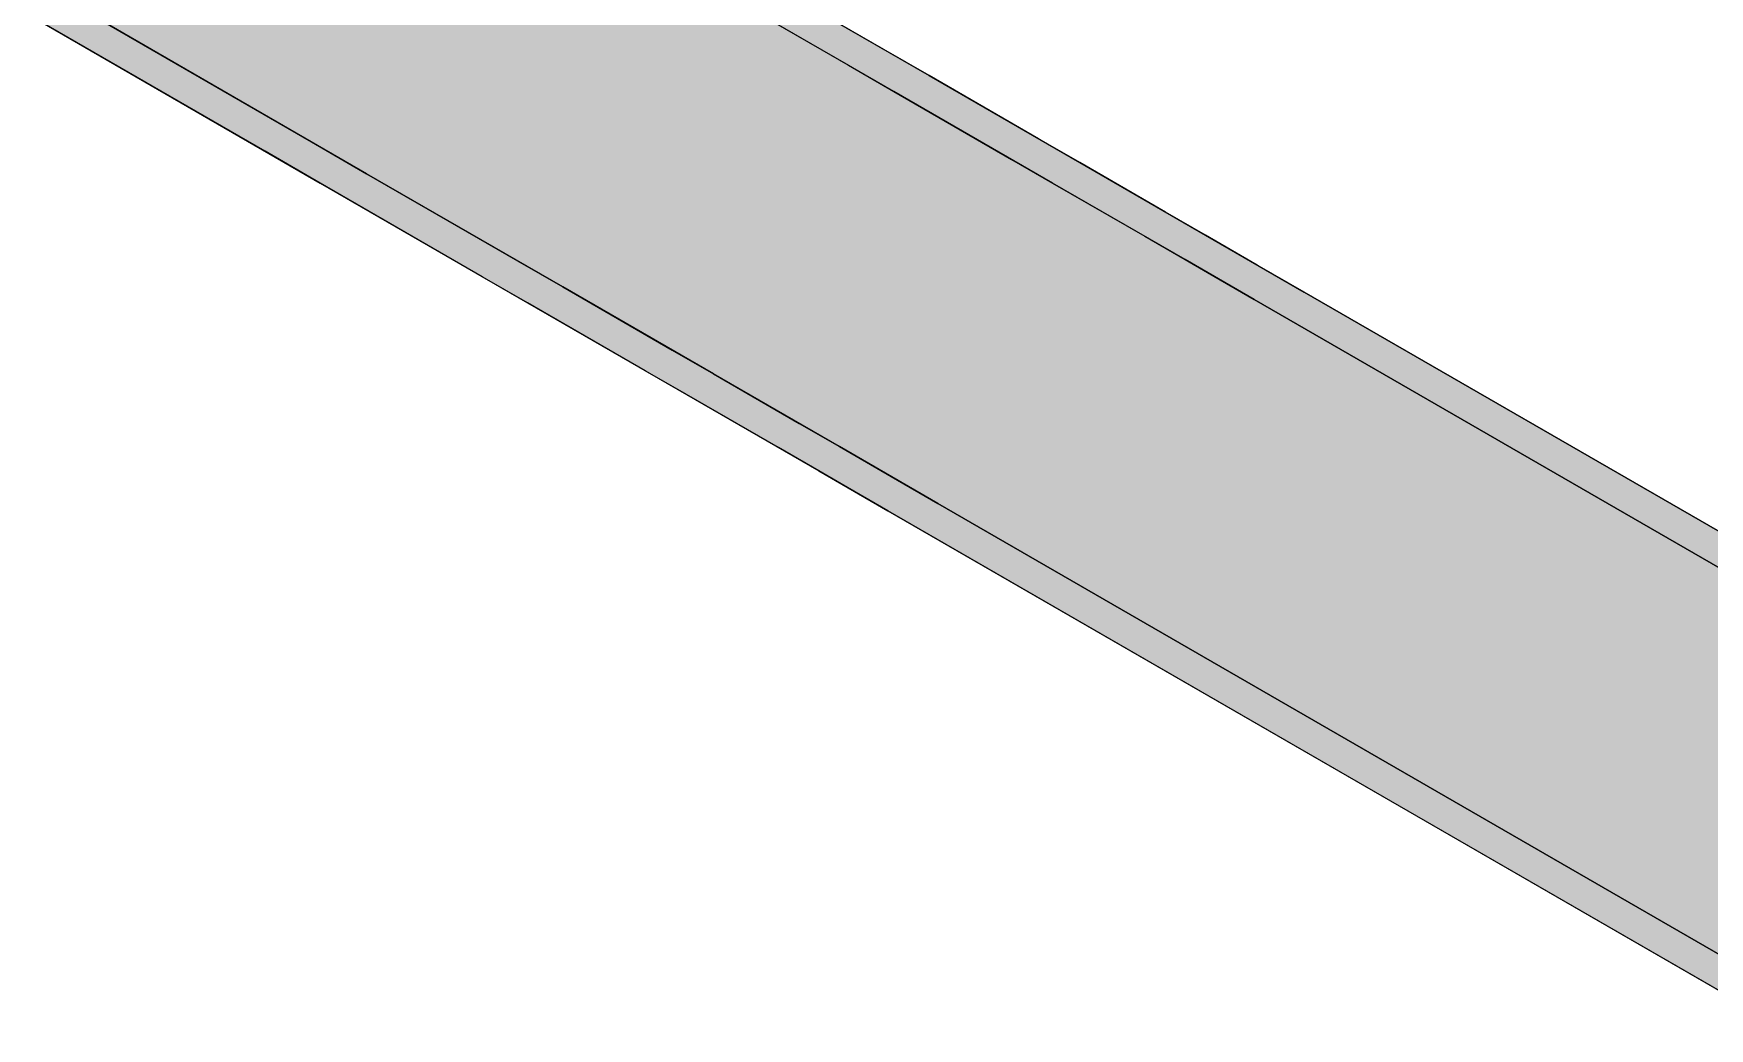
# Model space of a CAD drawing. Extents: x 0 to 2378, y 0 to 1682.
# Drawn here: x 1423.6 to 1536.9, y 1108.1 to 1175.3 of the extents above; entities that cross this region are included whole.
import ezdxf

# ---------------------------------------------------------------- set-up
doc = ezdxf.new("R2010")
doc.units = 0
doc.layers.add('SOMBRA', color=8, linetype='CONTINUOUS')
doc.layers.add('VISIBLE', color=7, linetype='CONTINUOUS')

msp = doc.modelspace()

# ---------------------------------------------------------------- linework, layer by layer
at = {"layer": 'SOMBRA', "color": 252}
for points in [[(1448.3414, 1190.6984), (1445.5402, 1171.0128), (1428.9215, 1179.4863)], [(1448.3414, 1190.6984), (1463.989, 1181.6642), (1445.5402, 1171.0128)], [(1463.989, 1181.6642), (1449.4878, 1169), (1445.5402, 1171.0128)], [(1463.989, 1181.6642), (1467.7059, 1179.5183), (1449.4878, 1169)], [(1439.2403, 1167.3755), (1423.5926, 1176.4097), (1428.9215, 1179.4863)], [(1439.2403, 1167.3755), (1428.9215, 1179.4863), (1445.5402, 1171.0128)], [(1467.7059, 1179.5183), (1461.1339, 1163.0619), (1449.4878, 1169)], [(1467.7059, 1179.5183), (1478.6715, 1173.1873), (1461.1339, 1163.0619)], [(1443.0034, 1165.2389), (1423.659, 1176.4097), (1423.5926, 1176.4097)], [(1443.0034, 1165.2389), (1423.5926, 1176.4097), (1442.9572, 1165.2296)], [(1443.1566, 1165.2696), (1423.8791, 1176.4097), (1423.659, 1176.4097)], [(1443.1566, 1165.2696), (1423.659, 1176.4097), (1443.0034, 1165.2389)], [(1443.4425, 1165.327), (1424.1957, 1176.4097), (1423.8791, 1176.4097)], [(1443.4425, 1165.327), (1423.8791, 1176.4097), (1443.1566, 1165.2696)], [(1444.9738, 1165.6342), (1426.3901, 1176.4097), (1424.1957, 1176.4097)], [(1444.9738, 1165.6342), (1424.1957, 1176.4097), (1443.4425, 1165.327)], [(1446.1056, 1165.8614), (1427.8353, 1176.4097), (1426.3901, 1176.4097)], [(1446.1056, 1165.8614), (1426.3901, 1176.4097), (1444.9738, 1165.6342)], [(1478.6715, 1173.1873), (1464.384, 1161.4047), (1461.1339, 1163.0619)], [(1478.6715, 1173.1873), (1481.7318, 1171.4204), (1464.384, 1161.4047)], [(1481.7318, 1171.4204), (1472.83, 1157.0983), (1464.384, 1161.4047)], [(1481.7318, 1171.4204), (1489.6842, 1166.8291), (1472.83, 1157.0983)], [(1442.9572, 1165.2296), (1439.2403, 1167.3755), (1445.5402, 1171.0128)], [(1442.9572, 1165.2296), (1445.5402, 1171.0128), (1449.4878, 1169)], [(1453.9228, 1158.8986), (1442.9572, 1165.2296), (1449.4878, 1169)], [(1453.9228, 1158.8986), (1449.4878, 1169), (1461.1339, 1163.0619)], [(1489.6842, 1166.8291), (1475.7884, 1155.5898), (1472.83, 1157.0983)], [(1489.6842, 1166.8291), (1492.4698, 1165.2208), (1475.7884, 1155.5898)], [(1458.4796, 1157.8031), (1444.9738, 1165.6342), (1443.4425, 1165.327)], [(1459.3705, 1158.2028), (1446.1056, 1165.8614), (1444.9738, 1165.6342)], [(1459.3705, 1158.2028), (1444.9738, 1165.6342), (1458.4796, 1157.8031)], [(1457.0164, 1157.1467), (1443.0034, 1165.2389), (1442.9572, 1165.2296)], [(1457.0164, 1157.1467), (1442.9572, 1165.2296), (1456.983, 1157.1317)], [(1457.1271, 1157.1964), (1443.1566, 1165.2696), (1443.0034, 1165.2389)], [(1457.1271, 1157.1964), (1443.0034, 1165.2389), (1457.0164, 1157.1467)], [(1457.3718, 1157.3062), (1443.4425, 1165.327), (1443.1566, 1165.2696)], [(1457.3718, 1157.3062), (1443.1566, 1165.2696), (1457.1271, 1157.1964)], [(1458.4796, 1157.8031), (1443.4425, 1165.327), (1457.3718, 1157.3062)], [(1492.4698, 1165.2208), (1482.3962, 1152.2207), (1475.7884, 1155.5898)], [(1492.4698, 1165.2208), (1498.6914, 1161.6288), (1482.3962, 1152.2207)], [(1456.983, 1157.1317), (1453.9228, 1158.8986), (1461.1339, 1163.0619)], [(1456.983, 1157.1317), (1461.1339, 1163.0619), (1464.384, 1161.4047)], [(1464.9355, 1152.5404), (1456.983, 1157.1317), (1464.384, 1161.4047)], [(1464.9355, 1152.5404), (1464.384, 1161.4047), (1472.83, 1157.0983)], [(1498.6914, 1161.6288), (1485.2943, 1150.743), (1482.3962, 1152.2207)], [(1498.6914, 1161.6288), (1501.4202, 1160.0533), (1485.2943, 1150.743)], [(1501.4202, 1160.0533), (1486.8936, 1149.9275), (1485.2943, 1150.743)], [(1501.4202, 1160.0533), (1502.9261, 1159.1839), (1486.8936, 1149.9275)], [(1502.9261, 1159.1839), (1490.2461, 1148.2181), (1486.8936, 1149.9275)], [(1502.9261, 1159.1839), (1506.0827, 1157.3614), (1490.2461, 1148.2181)], [(1468.8498, 1151.7902), (1458.4796, 1157.8031), (1457.3718, 1157.3062)], [(1469.5525, 1152.3243), (1459.3705, 1158.2028), (1458.4796, 1157.8031)], [(1469.5525, 1152.3243), (1458.4796, 1157.8031), (1468.8498, 1151.7902)], [(1467.7457, 1150.9509), (1457.0164, 1157.1467), (1456.983, 1157.1317)], [(1467.7457, 1150.9509), (1456.983, 1157.1317), (1467.721, 1150.9322)], [(1467.8273, 1151.0129), (1457.1271, 1157.1964), (1457.0164, 1157.1467)], [(1467.8273, 1151.0129), (1457.0164, 1157.1467), (1467.7457, 1150.9509)], [(1468.0314, 1151.1681), (1457.3718, 1157.3062), (1457.1271, 1157.1964)], [(1468.0314, 1151.1681), (1457.1271, 1157.1964), (1467.8273, 1151.0129)], [(1468.8498, 1151.7902), (1457.3718, 1157.3062), (1468.0314, 1151.1681)], [(1467.721, 1150.9322), (1464.9355, 1152.5404), (1472.83, 1157.0983)], [(1467.721, 1150.9322), (1472.83, 1157.0983), (1475.7884, 1155.5898)], [(1506.0827, 1157.3614), (1551.3146, 1117.0805), (1490.2461, 1148.2181)], [(1506.0827, 1157.3614), (1563.5829, 1124.1636), (1551.3146, 1117.0805)], [(1473.9427, 1147.3401), (1467.721, 1150.9322), (1475.7884, 1155.5898)], [(1473.9427, 1147.3401), (1475.7884, 1155.5898), (1482.3962, 1152.2207)], [(1478.0622, 1147.4112), (1469.5525, 1152.3243), (1468.8498, 1151.7902)], [(1476.6715, 1145.7646), (1473.9427, 1147.3401), (1482.3962, 1152.2207)], [(1476.6715, 1145.7646), (1482.3962, 1152.2207), (1485.2943, 1150.743)], [(1476.6896, 1145.786), (1467.7457, 1150.9509), (1467.721, 1150.9322)], [(1476.6896, 1145.786), (1467.721, 1150.9322), (1476.6715, 1145.7646)], [(1476.7495, 1145.857), (1467.8273, 1151.0129), (1467.7457, 1150.9509)], [(1476.7495, 1145.857), (1467.7457, 1150.9509), (1476.6896, 1145.786)], [(1476.9149, 1146.0528), (1468.0314, 1151.1681), (1467.8273, 1151.0129)], [(1476.9149, 1146.0528), (1467.8273, 1151.0129), (1476.7495, 1145.857)], [(1477.5164, 1146.765), (1468.8498, 1151.7902), (1468.0314, 1151.1681)], [(1477.5164, 1146.765), (1468.0314, 1151.1681), (1476.9149, 1146.0528)], [(1478.0622, 1147.4112), (1468.8498, 1151.7902), (1477.5164, 1146.765)], [(1478.1773, 1144.8952), (1476.6715, 1145.7646), (1485.2943, 1150.743)], [(1478.1773, 1144.8952), (1485.2943, 1150.743), (1486.8936, 1149.9275)], [(1481.334, 1143.0727), (1478.1773, 1144.8952), (1486.8936, 1149.9275)], [(1481.334, 1143.0727), (1486.8936, 1149.9275), (1490.2461, 1148.2181)], [(1538.8342, 1109.875), (1481.334, 1143.0727), (1490.2461, 1148.2181)], [(1538.8342, 1109.875), (1490.2461, 1148.2181), (1551.3146, 1117.0805)], [(1483.3718, 1143.3698), (1477.5164, 1146.765), (1476.9149, 1146.0528)], [(1484.7213, 1143.5666), (1478.0622, 1147.4112), (1477.5164, 1146.765)], [(1484.7213, 1143.5666), (1477.5164, 1146.765), (1483.3718, 1143.3698)], [(1481.3772, 1143.079), (1476.6896, 1145.786), (1476.6715, 1145.7646)], [(1481.3772, 1143.079), (1476.6715, 1145.7646), (1481.334, 1143.0727)], [(1481.5205, 1143.0999), (1476.7495, 1145.857), (1476.6896, 1145.786)], [(1481.5205, 1143.0999), (1476.6896, 1145.786), (1481.3772, 1143.079)], [(1481.9374, 1143.1607), (1476.9149, 1146.0528), (1476.7495, 1145.857)], [(1481.9374, 1143.1607), (1476.7495, 1145.857), (1481.5205, 1143.0999)], [(1483.3718, 1143.3698), (1476.9149, 1146.0528), (1481.9374, 1143.1607)], [(1541.973, 1108.0866), (1481.3772, 1143.079), (1481.334, 1143.0727)], [(1541.973, 1108.0866), (1481.334, 1143.0727), (1541.9483, 1108.077)], [(1542.0549, 1108.1184), (1481.5205, 1143.0999), (1481.3772, 1143.079)], [(1542.0549, 1108.1184), (1481.3772, 1143.079), (1541.973, 1108.0866)], [(1542.4963, 1108.2895), (1481.9374, 1143.1607), (1481.5205, 1143.0999)], [(1542.4963, 1108.2895), (1481.5205, 1143.0999), (1542.0549, 1108.1184)], [(1543.321, 1108.6093), (1483.3718, 1143.3698), (1481.9374, 1143.1607)], [(1543.321, 1108.6093), (1481.9374, 1143.1607), (1542.4963, 1108.2895)], [(1544.4863, 1109.0612), (1484.7213, 1143.5666), (1483.3718, 1143.3698)], [(1544.4863, 1109.0612), (1483.3718, 1143.3698), (1543.321, 1108.6093)]]:
    msp.add_solid(points, dxfattribs=at)
at = {"layer": 'SOMBRA', "color": 254}
for points in [[(1433.1538, 1179.4803), (1448.6192, 1171.6088), (1467.1337, 1182.2981)], [(1448.6192, 1171.6088), (1470.8543, 1180.15), (1467.1337, 1182.2981)], [(1442.3849, 1168.0095), (1433.1538, 1179.4803), (1427.8353, 1176.4097)], [(1442.3849, 1168.0095), (1448.6192, 1171.6088), (1433.1538, 1179.4803)], [(1448.6192, 1171.6088), (1452.5741, 1169.5959), (1470.8543, 1180.15)], [(1452.5741, 1169.5959), (1481.0524, 1174.2622), (1470.8543, 1180.15)], [(1452.5741, 1169.5959), (1463.4141, 1164.0787), (1481.0524, 1174.2622)], [(1463.4141, 1164.0787), (1484.1193, 1172.4915), (1481.0524, 1174.2622)], [(1463.4141, 1164.0787), (1466.674, 1162.4195), (1484.1193, 1172.4915)], [(1466.674, 1162.4195), (1491.5148, 1168.2217), (1484.1193, 1172.4915)], [(1442.3849, 1168.0095), (1452.5741, 1169.5959), (1448.6192, 1171.6088)], [(1442.3849, 1168.0095), (1446.1056, 1165.8614), (1452.5741, 1169.5959)], [(1456.3037, 1159.9735), (1452.5741, 1169.5959), (1446.1056, 1165.8614)], [(1456.3037, 1159.9735), (1463.4141, 1164.0787), (1452.5741, 1169.5959)], [(1466.674, 1162.4195), (1474.535, 1158.4184), (1491.5148, 1168.2217)], [(1474.535, 1158.4184), (1494.3012, 1166.613), (1491.5148, 1168.2217)], [(1474.535, 1158.4184), (1477.4968, 1156.9109), (1494.3012, 1166.613)], [(1477.4968, 1156.9109), (1500.0914, 1163.27), (1494.3012, 1166.613)], [(1456.3037, 1159.9735), (1466.674, 1162.4195), (1463.4141, 1164.0787)], [(1456.3037, 1159.9735), (1459.3705, 1158.2028), (1466.674, 1162.4195)], [(1466.7661, 1153.933), (1466.674, 1162.4195), (1459.3705, 1158.2028)], [(1466.7661, 1153.933), (1474.535, 1158.4184), (1466.674, 1162.4195)], [(1477.4968, 1156.9109), (1483.6514, 1153.7784), (1500.0914, 1163.27)], [(1483.6514, 1153.7784), (1502.811, 1161.6999), (1500.0914, 1163.27)], [(1483.6514, 1153.7784), (1486.5422, 1152.3071), (1502.811, 1161.6999)], [(1486.5422, 1152.3071), (1506.3018, 1159.6844), (1502.811, 1161.6999)], [(1486.5422, 1152.3071), (1490.2528, 1150.4185), (1506.3018, 1159.6844)], [(1490.2528, 1150.4185), (1509.47, 1157.8553), (1506.3018, 1159.6844)], [(1466.7661, 1153.933), (1477.4968, 1156.9109), (1474.535, 1158.4184)], [(1490.2528, 1150.4185), (1493.6203, 1148.7045), (1509.47, 1157.8553)], [(1493.6203, 1148.7045), (1566.1184, 1125.1493), (1509.47, 1157.8553)], [(1466.7661, 1153.933), (1469.5525, 1152.3243), (1477.4968, 1156.9109)], [(1475.3426, 1148.9813), (1477.4968, 1156.9109), (1469.5525, 1152.3243)], [(1475.3426, 1148.9813), (1483.6514, 1153.7784), (1477.4968, 1156.9109)], [(1475.3426, 1148.9813), (1486.5422, 1152.3071), (1483.6514, 1153.7784)], [(1475.3426, 1148.9813), (1478.0622, 1147.4112), (1486.5422, 1152.3071)], [(1481.5531, 1145.3957), (1486.5422, 1152.3071), (1478.0622, 1147.4112)], [(1481.5531, 1145.3957), (1490.2528, 1150.4185), (1486.5422, 1152.3071)], [(1481.5531, 1145.3957), (1493.6203, 1148.7045), (1490.2528, 1150.4185)], [(1481.5531, 1145.3957), (1484.7213, 1143.5666), (1493.6203, 1148.7045)], [(1541.3696, 1110.8606), (1493.6203, 1148.7045), (1484.7213, 1143.5666)], [(1493.6203, 1148.7045), (1553.8344, 1118.0571), (1566.1184, 1125.1493)], [(1541.3696, 1110.8606), (1553.8344, 1118.0571), (1493.6203, 1148.7045)]]:
    msp.add_solid(points, dxfattribs=at)
at = {"layer": 'SOMBRA', "color": 253}
for points in [[(1467.7521, 1179.5275), (1481.7318, 1171.4204), (1467.7059, 1179.5183)], [(1467.9054, 1179.5583), (1481.7651, 1171.4354), (1467.7521, 1179.5275)], [(1467.7521, 1179.5275), (1481.7651, 1171.4354), (1481.7318, 1171.4204)], [(1468.1912, 1179.6157), (1481.8758, 1171.4851), (1467.9054, 1179.5583)], [(1467.9054, 1179.5583), (1481.8758, 1171.4851), (1481.7651, 1171.4354)], [(1469.7225, 1179.9229), (1482.1205, 1171.5948), (1468.1912, 1179.6157)], [(1468.1912, 1179.6157), (1482.1205, 1171.5948), (1481.8758, 1171.4851)], [(1470.8543, 1180.15), (1483.2283, 1172.0918), (1469.7225, 1179.9229)], [(1469.7225, 1179.9229), (1483.2283, 1172.0918), (1482.1205, 1171.5948)], [(1470.8543, 1180.15), (1484.1193, 1172.4915), (1483.2283, 1172.0918)], [(1484.1193, 1172.4915), (1493.5985, 1166.0789), (1483.2283, 1172.0918)], [(1484.1193, 1172.4915), (1494.3012, 1166.613), (1493.5985, 1166.0789)], [(1481.7651, 1171.4354), (1492.4698, 1165.2208), (1481.7318, 1171.4204)], [(1481.8758, 1171.4851), (1492.4944, 1165.2396), (1481.7651, 1171.4354)], [(1481.7651, 1171.4354), (1492.4944, 1165.2396), (1492.4698, 1165.2208)], [(1482.1205, 1171.5948), (1492.5761, 1165.3016), (1481.8758, 1171.4851)], [(1481.8758, 1171.4851), (1492.5761, 1165.3016), (1492.4944, 1165.2396)], [(1483.2283, 1172.0918), (1492.7802, 1165.4568), (1482.1205, 1171.5948)], [(1482.1205, 1171.5948), (1492.7802, 1165.4568), (1492.5761, 1165.3016)], [(1483.2283, 1172.0918), (1493.5985, 1166.0789), (1492.7802, 1165.4568)], [(1493.5985, 1166.0789), (1501.6636, 1160.3415), (1492.7802, 1165.4568)], [(1494.3012, 1166.613), (1502.2652, 1161.0537), (1493.5985, 1166.0789)], [(1493.5985, 1166.0789), (1502.2652, 1161.0537), (1501.6636, 1160.3415)], [(1494.3012, 1166.613), (1502.811, 1161.6999), (1502.2652, 1161.0537)], [(1492.4944, 1165.2396), (1501.4202, 1160.0533), (1492.4698, 1165.2208)], [(1492.5761, 1165.3016), (1501.4383, 1160.0747), (1492.4944, 1165.2396)], [(1492.4944, 1165.2396), (1501.4383, 1160.0747), (1501.4202, 1160.0533)], [(1492.7802, 1165.4568), (1501.4983, 1160.1457), (1492.5761, 1165.3016)], [(1492.5761, 1165.3016), (1501.4983, 1160.1457), (1501.4383, 1160.0747)], [(1492.7802, 1165.4568), (1501.6636, 1160.3415), (1501.4983, 1160.1457)], [(1502.2652, 1161.0537), (1506.6862, 1157.4494), (1501.6636, 1160.3415)], [(1502.811, 1161.6999), (1508.1205, 1157.6585), (1502.2652, 1161.0537)], [(1502.2652, 1161.0537), (1508.1205, 1157.6585), (1506.6862, 1157.4494)], [(1502.811, 1161.6999), (1509.47, 1157.8553), (1508.1205, 1157.6585)], [(1501.4383, 1160.0747), (1506.0827, 1157.3614), (1501.4202, 1160.0533)], [(1501.4983, 1160.1457), (1506.1259, 1157.3677), (1501.4383, 1160.0747)], [(1501.4383, 1160.0747), (1506.1259, 1157.3677), (1506.0827, 1157.3614)], [(1501.6636, 1160.3415), (1506.2693, 1157.3886), (1501.4983, 1160.1457)], [(1501.4983, 1160.1457), (1506.2693, 1157.3886), (1506.1259, 1157.3677)], [(1501.6636, 1160.3415), (1506.6862, 1157.4494), (1506.2693, 1157.3886)], [(1508.1205, 1157.6585), (1567.245, 1122.5782), (1506.6862, 1157.4494)], [(1509.47, 1157.8553), (1568.0698, 1122.898), (1508.1205, 1157.6585)], [(1508.1205, 1157.6585), (1568.0698, 1122.898), (1567.245, 1122.5782)], [(1509.47, 1157.8553), (1569.2351, 1123.3499), (1568.0698, 1122.898)], [(1506.1259, 1157.3677), (1566.6971, 1122.3657), (1506.0827, 1157.3614)], [(1506.2693, 1157.3886), (1566.7217, 1122.3753), (1506.1259, 1157.3677)], [(1506.1259, 1157.3677), (1566.7217, 1122.3753), (1566.6971, 1122.3657)], [(1506.6862, 1157.4494), (1566.8036, 1122.407), (1506.2693, 1157.3886)], [(1506.2693, 1157.3886), (1566.8036, 1122.407), (1566.7217, 1122.3753)], [(1506.6862, 1157.4494), (1567.245, 1122.5782), (1566.8036, 1122.407)]]:
    msp.add_solid(points, dxfattribs=at)
at = {"layer": 'VISIBLE'}
for p, q in [((1481.7318, 1171.4204), (1467.7059, 1179.5183)), ((1467.7059, 1179.5183), (1478.6715, 1173.1873)), ((1470.8543, 1180.15), (1484.1193, 1172.4915)), ((1481.0524, 1174.2622), (1470.8543, 1180.15)), ((1423.5926, 1176.4097), (1442.9572, 1165.2296)), ((1439.2403, 1167.3755), (1423.5926, 1176.4097)), ((1446.1056, 1165.8614), (1427.8353, 1176.4097)), ((1427.8353, 1176.4097), (1442.3849, 1168.0095)), ((1484.1193, 1172.4915), (1481.0524, 1174.2622)), ((1478.6715, 1173.1873), (1481.7318, 1171.4204)), ((1484.1193, 1172.4915), (1494.3012, 1166.613)), ((1491.5148, 1168.2217), (1484.1193, 1172.4915)), ((1492.4698, 1165.2208), (1481.7318, 1171.4204)), ((1481.7318, 1171.4204), (1489.6842, 1166.8291)), ((1442.3849, 1168.0095), (1446.1056, 1165.8614)), ((1494.3012, 1166.613), (1491.5148, 1168.2217)), ((1442.9572, 1165.2296), (1439.2403, 1167.3755)), ((1489.6842, 1166.8291), (1492.4698, 1165.2208)), ((1459.3705, 1158.2028), (1446.1056, 1165.8614)), ((1446.1056, 1165.8614), (1456.3037, 1159.9735)), ((1494.3012, 1166.613), (1502.811, 1161.6999)), ((1500.0914, 1163.27), (1494.3012, 1166.613)), ((1442.9572, 1165.2296), (1456.983, 1157.1317)), ((1453.9228, 1158.8986), (1442.9572, 1165.2296)), ((1501.4202, 1160.0533), (1492.4698, 1165.2208)), ((1492.4698, 1165.2208), (1498.6914, 1161.6288)), ((1502.811, 1161.6999), (1500.0914, 1163.27)), ((1498.6914, 1161.6288), (1501.4202, 1160.0533)), ((1502.811, 1161.6999), (1509.47, 1157.8553)), ((1506.3018, 1159.6844), (1502.811, 1161.6999)), ((1456.3037, 1159.9735), (1459.3705, 1158.2028)), ((1506.0827, 1157.3614), (1501.4202, 1160.0533)), ((1501.4202, 1160.0533), (1502.9261, 1159.1839)), ((1456.983, 1157.1317), (1453.9228, 1158.8986)), ((1502.9261, 1159.1839), (1506.0827, 1157.3614)), ((1509.47, 1157.8553), (1506.3018, 1159.6844)), ((1469.5525, 1152.3243), (1459.3705, 1158.2028)), ((1459.3705, 1158.2028), (1466.7661, 1153.933)), ((1509.47, 1157.8553), (1569.2351, 1123.3499)), ((1566.1184, 1125.1493), (1509.47, 1157.8553)), ((1456.983, 1157.1317), (1467.721, 1150.9322)), ((1464.9355, 1152.5404), (1456.983, 1157.1317)), ((1566.6971, 1122.3657), (1506.0827, 1157.3614)), ((1506.0827, 1157.3614), (1563.5829, 1124.1636)), ((1466.7661, 1153.933), (1469.5525, 1152.3243)), ((1467.721, 1150.9322), (1464.9355, 1152.5404)), ((1478.0622, 1147.4112), (1469.5525, 1152.3243)), ((1469.5525, 1152.3243), (1475.3426, 1148.9813)), ((1467.721, 1150.9322), (1476.6715, 1145.7646)), ((1473.9427, 1147.3401), (1467.721, 1150.9322)), ((1475.3426, 1148.9813), (1478.0622, 1147.4112)), ((1476.6715, 1145.7646), (1473.9427, 1147.3401)), ((1484.7213, 1143.5666), (1478.0622, 1147.4112)), ((1478.0622, 1147.4112), (1481.5531, 1145.3957)), ((1476.6715, 1145.7646), (1481.334, 1143.0727)), ((1478.1773, 1144.8952), (1476.6715, 1145.7646)), ((1481.5531, 1145.3957), (1484.7213, 1143.5666)), ((1481.334, 1143.0727), (1478.1773, 1144.8952)), ((1481.334, 1143.0727), (1541.9483, 1108.077)), ((1538.8342, 1109.875), (1481.334, 1143.0727)), ((1544.4863, 1109.0612), (1484.7213, 1143.5666)), ((1484.7213, 1143.5666), (1541.3696, 1110.8606))]:
    msp.add_line(p, q, dxfattribs=at)

doc.saveas('drawing.dxf')
